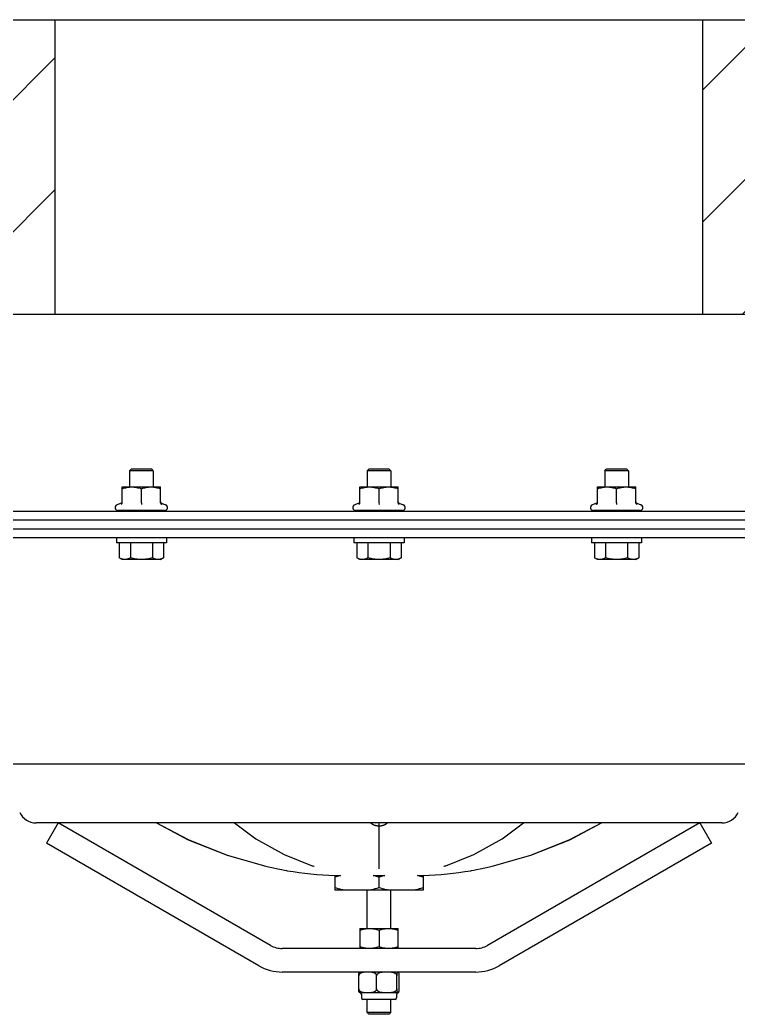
# Model space of a CAD drawing. Header units: millimetres. Extents: x 1186 to 6713, y 237 to 5598.
# Drawn here: x 4548.2 to 4792.3, y 1220 to 1558 of the extents above; entities that cross this region are included whole.
import ezdxf

# ---------------------------------------------------------------- set-up
doc = ezdxf.new("R2010")
doc.units = ezdxf.units.MM
doc.header["$LTSCALE"] = 384.175
doc.layers.get('0').update_dxf_attribs({"linetype": 'CONTINUOUS'})
doc.layers.add('02___PRT_ALL_AXES', color=7, linetype='CONTINUOUS')
doc.layers.add('03___PRT_ALL_CURVES', color=7, linetype='CONTINUOUS')

msp = doc.modelspace()

# ---------------------------------------------------------------- hatches: boundary and pattern name
h = msp.add_hatch()
h.set_pattern_fill('ANSI31', color=256, scale=10)
h.set_pattern_definition([(45, (44.53, 217.525), (-22.45064, 22.45064), [])])
h.paths.add_polyline_path([(4015.6483, 1557.991), (4100.20204, 1557.991), (4100.20204, 1457.991), (4560.23262, 1457.991), (4560.23262, 1557.991)])
h = msp.add_hatch()
h.set_pattern_fill('ANSI31', color=256, scale=10)
h.set_pattern_definition([(45, (724.56, 217.525), (-22.45064, 22.45064), [])])
h.paths.add_polyline_path([(4695.67887, 1557.991), (4780.23262, 1557.991), (4780.23262, 1457.991), (5102.52473, 1457.991), (5102.52473, 1557.991)])

# ---------------------------------------------------------------- linework, layer by layer
for p, q in [((3880.20204, 1557.991), (5102.55559, 1557.991)), ((4560.23262, 1457.991), (4560.23262, 1557.991)), ((4560.23262, 1557.991), (4780.23262, 1557.991)), ((4780.23262, 1557.991), (5102.52473, 1557.991)), ((4780.23262, 1457.991), (4780.23262, 1557.991)), ((3880.20204, 1457.991), (4560.23262, 1457.991)), ((4780.23262, 1457.991), (5102.52473, 1457.991)), ((4450.23266, 1387.991), (4670.23266, 1387.991)), ((4450.23266, 1387.991), (4670.23266, 1387.991))]:
    msp.add_line(p, q)
at = {"linetype": 'Continuous'}
for p, q in [((4654.28266, 1458.09819), (4654.31149, 1457.991)), ((4585.48645, 1404.691), (4585.98645, 1405.191)), ((4593.48645, 1404.691), (4585.48645, 1404.691)), ((4585.48645, 1404.691), (4585.48645, 1399.191)), ((4592.98645, 1405.191), (4585.98645, 1405.191)), ((4593.48645, 1404.691), (4592.98645, 1405.191)), ((4593.48645, 1404.691), (4593.48645, 1399.191)), ((4666.23266, 1404.691), (4666.73266, 1405.191)), ((4674.23266, 1404.691), (4666.23266, 1404.691)), ((4666.23266, 1404.691), (4666.23266, 1399.191)), ((4673.73266, 1405.191), (4666.73266, 1405.191)), ((4674.23266, 1404.691), (4673.73266, 1405.191)), ((4674.23266, 1404.691), (4674.23266, 1399.191)), ((4746.97886, 1404.691), (4747.47886, 1405.191)), ((4746.97886, 1404.691), (4746.97886, 1399.191)), ((4754.97886, 1404.691), (4746.97886, 1404.691)), ((4754.47886, 1405.191), (4747.47886, 1405.191)), ((4754.97886, 1404.691), (4754.47886, 1405.191)), ((4754.97886, 1404.691), (4754.97886, 1399.191)), ((4582.98645, 1399.191), (4595.98645, 1399.191)), ((4582.98659, 1393.79806), (4582.98645, 1399.191)), ((4589.48672, 1393.79806), (4589.48672, 1398.61045)), ((4595.98659, 1393.79806), (4595.98645, 1399.191)), ((4663.73266, 1399.191), (4676.73266, 1399.191)), ((4663.73279, 1393.79806), (4663.73266, 1399.191)), ((4670.23292, 1393.79806), (4670.23292, 1398.61045)), ((4676.73279, 1393.79806), (4676.73266, 1399.191)), ((4744.479, 1393.79806), (4744.47886, 1399.191)), ((4744.47886, 1399.191), (4757.47886, 1399.191)), ((4750.97913, 1393.79806), (4750.97913, 1398.61045)), ((4757.479, 1393.79806), (4757.47886, 1399.191)), ((4582.65731, 1393.6712), (4581.24008, 1393.15537)), ((4596.3156, 1393.6712), (4597.73283, 1393.15537)), ((4663.40352, 1393.6712), (4661.98629, 1393.15537)), ((4677.0618, 1393.6712), (4678.47903, 1393.15537)), ((4744.14972, 1393.6712), (4742.73249, 1393.15537)), ((4757.808, 1393.6712), (4759.22524, 1393.15537)), ((4597.38645, 1391.191), (4581.58645, 1391.191)), ((4581.58645, 1391.01937), (4581.58645, 1391.191)), ((4581.60313, 1391.191), (4581.60285, 1391.18874)), ((4581.73419, 1391.191), (4581.73419, 1390.991)), ((4582.58353, 1391.191), (4582.58353, 1390.991)), ((4584.10857, 1391.191), (4584.10857, 1390.991)), ((4586.16004, 1391.191), (4586.16004, 1390.991)), ((4588.53712, 1391.191), (4588.53712, 1390.991)), ((4591.00712, 1391.191), (4591.00712, 1390.991)), ((4593.32828, 1391.191), (4593.32828, 1390.991)), ((4595.27337, 1391.191), (4595.27337, 1390.991)), ((4596.65199, 1391.191), (4596.65199, 1390.991)), ((4597.32921, 1391.191), (4597.32921, 1390.991)), ((4597.38645, 1391.01937), (4597.38645, 1391.191)), ((4678.13266, 1391.191), (4662.33266, 1391.191)), ((4662.33266, 1391.01937), (4662.33266, 1391.191)), ((4662.34933, 1391.191), (4662.34906, 1391.18874)), ((4662.4804, 1391.191), (4662.4804, 1390.991)), ((4663.32973, 1391.191), (4663.32973, 1390.991)), ((4664.85477, 1391.191), (4664.85477, 1390.991)), ((4666.90624, 1391.191), (4666.90624, 1390.991)), ((4669.28332, 1391.191), (4669.28332, 1390.991)), ((4671.75333, 1391.191), (4671.75333, 1390.991)), ((4674.07448, 1391.191), (4674.07448, 1390.991)), ((4676.01957, 1391.191), (4676.01957, 1390.991)), ((4677.3982, 1391.191), (4677.3982, 1390.991)), ((4678.07541, 1391.191), (4678.07541, 1390.991)), ((4678.13266, 1391.01937), (4678.13266, 1391.191)), ((4743.07886, 1391.01937), (4743.07886, 1391.191)), ((4758.87886, 1391.191), (4743.07886, 1391.191)), ((4743.09553, 1391.191), (4743.09526, 1391.18874)), ((4743.2266, 1391.191), (4743.2266, 1390.991)), ((4744.07594, 1391.191), (4744.07594, 1390.991)), ((4745.60098, 1391.191), (4745.60098, 1390.991)), ((4747.65244, 1391.191), (4747.65244, 1390.991)), ((4750.02952, 1391.191), (4750.02952, 1390.991)), ((4752.49953, 1391.191), (4752.49953, 1390.991)), ((4754.82069, 1391.191), (4754.82069, 1390.991)), ((4756.76578, 1391.191), (4756.76578, 1390.991)), ((4758.1444, 1391.191), (4758.1444, 1390.991)), ((4758.82161, 1391.191), (4758.82161, 1390.991)), ((4758.87886, 1391.01937), (4758.87886, 1391.191)), ((4581.9809, 1380.191), (4581.9809, 1375.09156)), ((4585.73359, 1380.191), (4585.73359, 1375.09156)), ((4593.23915, 1380.191), (4593.23915, 1375.09156)), ((4596.99201, 1380.191), (4596.99201, 1375.09156)), ((4662.72711, 1380.191), (4662.72711, 1375.09156)), ((4666.4798, 1380.191), (4666.4798, 1375.09156)), ((4673.98535, 1380.191), (4673.98535, 1375.09156)), ((4677.73821, 1380.191), (4677.73821, 1375.09156)), ((4743.47331, 1380.191), (4743.47331, 1375.09156)), ((4747.226, 1380.191), (4747.226, 1375.09156)), ((4754.73156, 1380.191), (4754.73156, 1375.09156)), ((4758.48442, 1380.191), (4758.48442, 1375.09156)), ((4582.98645, 1374.511), (4581.98096, 1375.09153)), ((4595.98645, 1374.511), (4582.98645, 1374.511)), ((4595.98645, 1374.511), (4596.99195, 1375.09153)), ((4663.73266, 1374.511), (4662.72716, 1375.09153)), ((4676.73266, 1374.511), (4663.73266, 1374.511)), ((4676.73266, 1374.511), (4677.73816, 1375.09153)), ((4744.47886, 1374.511), (4743.47337, 1375.09153)), ((4757.47886, 1374.511), (4744.47886, 1374.511)), ((4757.47886, 1374.511), (4758.48436, 1375.09153)), ((4561.23266, 1284.991), (4557.23266, 1278.0628)), ((4633.37625, 1243.33888), (4561.23266, 1284.991)), ((4594.60027, 1284.991), (4605.40373, 1279.26802)), ((4779.23266, 1284.991), (4707.08907, 1243.33888)), ((4779.23266, 1284.991), (4783.23266, 1278.0628)), ((4629.37625, 1236.41068), (4557.23266, 1278.0628)), ((4783.23266, 1278.0628), (4711.08907, 1236.41068)), ((4708.63863, 1270.2833), (4721.88418, 1273.99927)), ((4631.82664, 1270.28321), (4632.7295, 1270.08109)), ((4635.79884, 1269.40604), (4637.16082, 1269.11361)), ((4637.05817, 1269.13547), (4638.0983, 1268.91517)), ((4638.0983, 1268.91517), (4638.82944, 1268.76203)), ((4639.02616, 1268.72558), (4638.82944, 1268.76203)), ((4647.55205, 1270.396), (4647.55164, 1270.39613)), ((4701.43916, 1268.72558), (4701.63587, 1268.76203)), ((4701.63587, 1268.76203), (4702.4481, 1268.93224)), ((4702.4481, 1268.93224), (4703.40715, 1269.13547)), ((4703.3449, 1269.12228), (4704.66648, 1269.40604)), ((4655.23266, 1267.091), (4655.23266, 1262.091)), ((4655.23266, 1267.091), (4657.16317, 1267.091)), ((4668.30215, 1267.091), (4672.16317, 1267.091)), ((4670.23266, 1262.95703), (4670.23266, 1266.51365)), ((4683.30215, 1267.091), (4685.23266, 1267.091)), ((4685.23266, 1267.091), (4685.23266, 1262.091)), ((4685.23266, 1262.091), (4655.23266, 1262.091)), ((4663.73591, 1249.06708), (4663.73266, 1249.06521)), ((4663.73266, 1249.0652), (4663.73266, 1242.26896)), ((4663.73591, 1249.06708), (4676.72941, 1249.06708)), ((4670.23266, 1248.48465), (4670.23266, 1242.84951)), ((4676.72941, 1249.06708), (4676.73266, 1249.06521)), ((4676.73266, 1242.26896), (4676.73266, 1249.0652)), ((4703.08907, 1242.26708), (4637.37625, 1242.26708)), ((4703.08907, 1234.26708), (4637.37625, 1234.26708)), ((4675.73266, 1224.96708), (4664.73266, 1224.96708)), ((4666.73266, 1219.96708), (4666.23266, 1220.46708)), ((4674.23266, 1220.46708), (4666.23266, 1220.46708)), ((4673.73266, 1219.96708), (4674.23266, 1220.46708)), ((4673.73248, 1219.96708), (4666.73289, 1219.96708))]:
    msp.add_line(p, q, dxfattribs=at)
for points in [[(4582.65748, 1393.67126), (4582.74242, 1393.71158), (4582.84369, 1393.79126), (4582.9212, 1393.89412), (4582.96985, 1394.01333), (4582.98645, 1394.1411)], [(4595.98645, 1394.1411), (4596.00306, 1394.01333), (4596.05171, 1393.89412), (4596.12922, 1393.79126), (4596.23049, 1393.71158), (4596.31542, 1393.67126)], [(4663.40369, 1393.67126), (4663.48863, 1393.71158), (4663.58989, 1393.79126), (4663.6674, 1393.89412), (4663.71606, 1394.01333), (4663.73266, 1394.1411)], [(4676.73266, 1394.1411), (4676.74926, 1394.01333), (4676.79792, 1393.89412), (4676.87543, 1393.79126), (4676.97669, 1393.71158), (4677.06163, 1393.67126)], [(4744.14989, 1393.67126), (4744.23483, 1393.71158), (4744.3361, 1393.79126), (4744.41361, 1393.89412), (4744.46226, 1394.01333), (4744.47886, 1394.1411)], [(4757.47886, 1394.1411), (4757.49546, 1394.01333), (4757.54412, 1393.89412), (4757.62163, 1393.79126), (4757.7229, 1393.71158), (4757.80783, 1393.67126)], [(4594.59973, 1284.991), (4605.36629, 1279.28541), (4618.58113, 1273.99927), (4631.82669, 1270.2833)], [(4621.17277, 1284.991), (4628.38331, 1279.59485), (4637.96393, 1274.19096), (4647.55207, 1270.39608)], [(4692.91329, 1270.3961), (4702.47891, 1274.18024), (4712.05643, 1279.57809), (4719.29197, 1284.991)], [(4708.63866, 1270.28331), (4721.84505, 1273.98604), (4735.06159, 1279.26802), (4745.86505, 1284.991)], [(4721.88418, 1273.99927), (4735.09902, 1279.28541), (4745.86559, 1284.991)], [(4605.40373, 1279.26802), (4618.62027, 1273.98604), (4631.82666, 1270.28331)], [(4631.82667, 1270.28321), (4632.68925, 1270.09018), (4634.34432, 1269.72338), (4635.87737, 1269.38904)], [(4647.55164, 1270.39613), (4647.72268, 1270.34046), (4648.06028, 1270.21923), (4648.16908, 1270.1744)], [(4692.32144, 1270.1888), (4692.27782, 1270.16604), (4692.39565, 1270.21552), (4692.73904, 1270.33923), (4692.91327, 1270.396)], [(4704.66648, 1269.40604), (4706.14119, 1269.72782), (4707.73581, 1270.08109), (4708.63868, 1270.28321)]]:
    msp.add_lwpolyline(points, dxfattribs=at)
for centre, radius, start, end in [((4581.58645, 1392.20373), 1.01272, 110, 270), ((4597.38645, 1392.20373), 1.01272, 270, 70), ((4662.33266, 1392.20373), 1.01272, 110, 270), ((4678.13266, 1392.20373), 1.01272, 270, 70), ((4743.07886, 1392.20373), 1.01272, 110, 270), ((4758.87886, 1392.20373), 1.01272, 270, 70), ((4590.3791, 1391.991), 1, 270, 306.8698976), ((4591.66101, 1392.56175), 1.56505, 285.1285844, 286.427399), ((4592.12103, 1391.991), 1, 270, 306.8698976), ((4593.84803, 1392.47901), 1.488, 269.9962147, 271.670534), ((4593.84946, 1392.43245), 1.44142, 271.6677458, 273.9115257), ((4593.94752, 1391.991), 1, 270, 306.8698976), ((4671.1253, 1391.991), 1, 270, 306.8698976), ((4672.40721, 1392.56175), 1.56505, 285.1285844, 286.427399), ((4672.86723, 1391.991), 1, 270, 306.8698976), ((4674.59423, 1392.47901), 1.488, 269.9962147, 271.670534), ((4674.59566, 1392.43245), 1.44142, 271.6677458, 273.9115257), ((4674.69372, 1391.991), 1, 270, 306.8698976), ((4751.87151, 1391.991), 1, 270, 306.8698976), ((4753.15341, 1392.56175), 1.56505, 285.1285844, 286.427399), ((4753.61344, 1391.991), 1, 270, 306.8698976), ((4755.34044, 1392.47901), 1.488, 269.9962147, 271.670534), ((4755.34187, 1392.43245), 1.44142, 271.6677458, 273.9115257), ((4755.43992, 1391.991), 1, 270, 306.8698976), ((4660.23266, 1397.491), 130.5, 260.6478545, 267.8041116), ((4680.23266, 1397.491), 130.5, 272.1958884, 279.3521455), ((4637.37625, 1250.26708), 8, 240, 270), ((4703.08907, 1250.26708), 8, 270, 300), ((4637.37625, 1250.26708), 16, 240, 270), ((4703.08907, 1250.26708), 16, 270, 300), ((4663.73266, 1226.76708), 0.5, 0, 90), ((4676.73266, 1226.76708), 0.5, 90, 180), ((4664.73266, 1225.46708), 0.5, 180, 270), ((4675.73266, 1225.46708), 0.5, 270, 0)]:
    msp.add_arc(centre, radius, start, end, dxfattribs=at)
for points, knots in [([(4582.98659, 1398.61045), (4583.51229, 1398.78567), (4584.3161, 1399.00546), (4585.41067, 1399.16352), (4585.96165, 1399.191), (4586.23665, 1399.191)], [0, 0, 0, 0, 0.501596867, 0.751073435, 1, 1, 1, 1]), ([(4586.23665, 1399.191), (4586.51165, 1399.191), (4587.06264, 1399.1636), (4588.15723, 1399.00559), (4588.96102, 1398.78568), (4589.48672, 1398.61045)], [0, 0, 0, 0, 0.248926179, 0.49840194, 1, 1, 1, 1]), ([(4589.48672, 1398.61045), (4590.0124, 1398.78567), (4590.81618, 1399.00546), (4591.91071, 1399.16352), (4592.46167, 1399.191), (4592.73665, 1399.191)], [0, 0, 0, 0, 0.501597416, 0.751073799, 1, 1, 1, 1]), ([(4592.73665, 1399.191), (4593.01164, 1399.191), (4593.5626, 1399.1636), (4594.65715, 1399.00559), (4595.46091, 1398.78568), (4595.98659, 1398.61045)], [0, 0, 0, 0, 0.248925815, 0.49840139, 1, 1, 1, 1]), ([(4663.73279, 1398.61045), (4664.25849, 1398.78567), (4665.0623, 1399.00546), (4666.15688, 1399.16352), (4666.70786, 1399.191), (4666.98286, 1399.191)], [0, 0, 0, 0, 0.501596867, 0.751073435, 1, 1, 1, 1]), ([(4666.98286, 1399.191), (4667.25786, 1399.191), (4667.80884, 1399.1636), (4668.90344, 1399.00559), (4669.70722, 1398.78568), (4670.23292, 1398.61045)], [0, 0, 0, 0, 0.248926179, 0.49840194, 1, 1, 1, 1]), ([(4670.23292, 1398.61045), (4670.7586, 1398.78567), (4671.56238, 1399.00546), (4672.65691, 1399.16352), (4673.20787, 1399.191), (4673.48286, 1399.191)], [0, 0, 0, 0, 0.501597416, 0.751073799, 1, 1, 1, 1]), ([(4673.48286, 1399.191), (4673.75785, 1399.191), (4674.30881, 1399.1636), (4675.40336, 1399.00559), (4676.20711, 1398.78568), (4676.73279, 1398.61045)], [0, 0, 0, 0, 0.248925815, 0.49840139, 1, 1, 1, 1]), ([(4744.479, 1398.61045), (4745.00469, 1398.78567), (4745.80851, 1399.00546), (4746.90308, 1399.16352), (4747.45406, 1399.191), (4747.72906, 1399.191)], [0, 0, 0, 0, 0.501596867, 0.751073435, 1, 1, 1, 1]), ([(4747.72906, 1399.191), (4748.00406, 1399.191), (4748.55505, 1399.1636), (4749.64964, 1399.00559), (4750.45343, 1398.78568), (4750.97913, 1398.61045)], [0, 0, 0, 0, 0.248926179, 0.49840194, 1, 1, 1, 1]), ([(4750.97913, 1398.61045), (4751.5048, 1398.78567), (4752.30859, 1399.00546), (4753.40312, 1399.16352), (4753.95407, 1399.191), (4754.22906, 1399.191)], [0, 0, 0, 0, 0.501597416, 0.751073799, 1, 1, 1, 1]), ([(4754.22906, 1399.191), (4754.50405, 1399.191), (4755.05501, 1399.1636), (4756.14956, 1399.00559), (4756.95332, 1398.78568), (4757.479, 1398.61045)], [0, 0, 0, 0, 0.248925815, 0.49840139, 1, 1, 1, 1]), ([(4582.63472, 1393.27712), (4582.68295, 1393.29739), (4582.77577, 1393.35298), (4582.88895, 1393.47301), (4582.96705, 1393.62503), (4582.9866, 1393.7401), (4582.98659, 1393.79806)], [0, 0, 0, 0, 0.236814898, 0.482481017, 0.737629114, 1, 1, 1, 1]), ([(4589.48673, 1393.79829), (4589.48673, 1393.69084), (4589.48584, 1393.51712), (4589.48673, 1393.34339), (4589.48673, 1393.27712)], [0, 0, 0, 0, 0.618489697, 1, 1, 1, 1]), ([(4595.98659, 1393.79806), (4595.98658, 1393.7401), (4596.00614, 1393.62503), (4596.08424, 1393.47302), (4596.19742, 1393.35299), (4596.29024, 1393.29739), (4596.33847, 1393.27712)], [0, 0, 0, 0, 0.262370076, 0.517510589, 0.76317528, 1, 1, 1, 1]), ([(4663.38092, 1393.27712), (4663.42915, 1393.29739), (4663.52197, 1393.35298), (4663.63516, 1393.47301), (4663.71325, 1393.62503), (4663.73281, 1393.7401), (4663.73279, 1393.79806)], [0, 0, 0, 0, 0.236814898, 0.482481017, 0.737629114, 1, 1, 1, 1]), ([(4670.23294, 1393.79829), (4670.23294, 1393.69084), (4670.23204, 1393.51712), (4670.23293, 1393.34339), (4670.23294, 1393.27712)], [0, 0, 0, 0, 0.618489697, 1, 1, 1, 1]), ([(4676.73279, 1393.79806), (4676.73278, 1393.7401), (4676.75235, 1393.62503), (4676.83044, 1393.47302), (4676.94362, 1393.35299), (4677.03644, 1393.29739), (4677.08468, 1393.27712)], [0, 0, 0, 0, 0.262370076, 0.517510589, 0.76317528, 1, 1, 1, 1]), ([(4744.12712, 1393.27712), (4744.17536, 1393.29739), (4744.26818, 1393.35298), (4744.38136, 1393.47301), (4744.45945, 1393.62503), (4744.47901, 1393.7401), (4744.479, 1393.79806)], [0, 0, 0, 0, 0.236814898, 0.482481017, 0.737629114, 1, 1, 1, 1]), ([(4750.97914, 1393.79829), (4750.97914, 1393.69084), (4750.97825, 1393.51712), (4750.97914, 1393.34339), (4750.97914, 1393.27712)], [0, 0, 0, 0, 0.618489697, 1, 1, 1, 1]), ([(4757.479, 1393.79806), (4757.47899, 1393.7401), (4757.49855, 1393.62503), (4757.57665, 1393.47302), (4757.68983, 1393.35299), (4757.78265, 1393.29739), (4757.83088, 1393.27712)], [0, 0, 0, 0, 0.262370076, 0.517510589, 0.76317528, 1, 1, 1, 1]), ([(4581.60285, 1391.18874), (4581.59862, 1391.1537), (4581.59195, 1391.09739), (4581.58646, 1391.04077), (4581.58645, 1391.01932)], [0, 0, 0, 0, 0.621958647, 1, 1, 1, 1]), ([(4582.14748, 1391.191), (4582.12557, 1391.15916), (4582.08176, 1391.10367), (4581.99621, 1391.02593), (4581.92018, 1390.991), (4581.87415, 1390.991)], [0, 0, 0, 0, 0.33281063, 0.603700742, 1, 1, 1, 1]), ([(4583.41022, 1391.191), (4583.33396, 1391.12682), (4583.17212, 1391.0279), (4582.9855, 1390.991), (4582.89953, 1390.991)], [0, 0, 0, 0, 0.536927915, 1, 1, 1, 1]), ([(4585.26775, 1391.191), (4585.16152, 1391.12342), (4584.93373, 1391.02368), (4584.68825, 1390.991), (4584.56969, 1390.991)], [0, 0, 0, 0, 0.515026758, 1, 1, 1, 1]), ([(4587.53823, 1391.191), (4587.41344, 1391.12174), (4587.14457, 1391.02188), (4586.86104, 1390.991), (4586.72114, 1390.991)], [0, 0, 0, 0, 0.50499978, 1, 1, 1, 1]), ([(4589.99942, 1391.191), (4589.93437, 1391.15594), (4589.66403, 1391.03613), (4589.36422, 1390.991), (4589.14327, 1390.991)], [0, 0, 0, 0, 0.250617832, 1, 1, 1, 1]), ([(4592.06946, 1391.05095), (4592.03143, 1391.04066), (4591.87704, 1391.00505), (4591.71796, 1390.991), (4591.599, 1390.991)], [0, 0, 0, 0, 0.248784805, 1, 1, 1, 1]), ([(4594.53515, 1391.191), (4594.44988, 1391.13136), (4594.25923, 1391.03865), (4594.05187, 1391.00151), (4593.94779, 1390.99438)], [0, 0, 0, 0, 0.499372913, 1, 1, 1, 1]), ([(4596.16571, 1391.191), (4596.10067, 1391.12548), (4595.94404, 1391.02071), (4595.75954, 1390.991), (4595.66994, 1390.991)], [0, 0, 0, 0, 0.507493356, 1, 1, 1, 1]), ([(4597.14246, 1391.191), (4597.12793, 1391.15932), (4597.09675, 1391.10311), (4597.03478, 1391.03696), (4596.96318, 1390.99849), (4596.91185, 1390.991), (4596.88666, 1390.991)], [0, 0, 0, 0, 0.304126906, 0.556517708, 0.780208765, 1, 1, 1, 1]), ([(4662.34906, 1391.18874), (4662.34483, 1391.1537), (4662.33815, 1391.09739), (4662.33266, 1391.04077), (4662.33266, 1391.01932)], [0, 0, 0, 0, 0.621958647, 1, 1, 1, 1]), ([(4662.89368, 1391.191), (4662.87177, 1391.15916), (4662.82797, 1391.10367), (4662.74241, 1391.02593), (4662.66638, 1390.991), (4662.62035, 1390.991)], [0, 0, 0, 0, 0.33281063, 0.603700742, 1, 1, 1, 1]), ([(4664.15642, 1391.191), (4664.08017, 1391.12682), (4663.91832, 1391.0279), (4663.7317, 1390.991), (4663.64574, 1390.991)], [0, 0, 0, 0, 0.536927915, 1, 1, 1, 1]), ([(4666.01395, 1391.191), (4665.90772, 1391.12342), (4665.67993, 1391.02368), (4665.43446, 1390.991), (4665.3159, 1390.991)], [0, 0, 0, 0, 0.515026758, 1, 1, 1, 1]), ([(4668.28443, 1391.191), (4668.15964, 1391.12174), (4667.89077, 1391.02188), (4667.60724, 1390.991), (4667.46734, 1390.991)], [0, 0, 0, 0, 0.50499978, 1, 1, 1, 1]), ([(4670.74562, 1391.191), (4670.68058, 1391.15594), (4670.41023, 1391.03613), (4670.11043, 1390.991), (4669.88947, 1390.991)], [0, 0, 0, 0, 0.250617832, 1, 1, 1, 1]), ([(4672.81567, 1391.05095), (4672.77764, 1391.04066), (4672.62324, 1391.00505), (4672.46416, 1390.991), (4672.3452, 1390.991)], [0, 0, 0, 0, 0.248784805, 1, 1, 1, 1]), ([(4675.28136, 1391.191), (4675.19608, 1391.13136), (4675.00543, 1391.03865), (4674.79807, 1391.00151), (4674.69399, 1390.99438)], [0, 0, 0, 0, 0.499372913, 1, 1, 1, 1]), ([(4676.91192, 1391.191), (4676.84687, 1391.12548), (4676.69025, 1391.02071), (4676.50574, 1390.991), (4676.41614, 1390.991)], [0, 0, 0, 0, 0.507493356, 1, 1, 1, 1]), ([(4677.88866, 1391.191), (4677.87414, 1391.15932), (4677.84295, 1391.10311), (4677.78098, 1391.03696), (4677.70938, 1390.99849), (4677.65805, 1390.991), (4677.63286, 1390.991)], [0, 0, 0, 0, 0.304126906, 0.556517708, 0.780208765, 1, 1, 1, 1]), ([(4743.09526, 1391.18874), (4743.09103, 1391.1537), (4743.08436, 1391.09739), (4743.07886, 1391.04077), (4743.07886, 1391.01932)], [0, 0, 0, 0, 0.621958647, 1, 1, 1, 1]), ([(4743.63989, 1391.191), (4743.61798, 1391.15916), (4743.57417, 1391.10367), (4743.48862, 1391.02593), (4743.41259, 1390.991), (4743.36656, 1390.991)], [0, 0, 0, 0, 0.33281063, 0.603700742, 1, 1, 1, 1]), ([(4744.90263, 1391.191), (4744.82637, 1391.12682), (4744.66452, 1391.0279), (4744.47791, 1390.991), (4744.39194, 1390.991)], [0, 0, 0, 0, 0.536927915, 1, 1, 1, 1]), ([(4746.76015, 1391.191), (4746.65392, 1391.12342), (4746.42614, 1391.02368), (4746.18066, 1390.991), (4746.0621, 1390.991)], [0, 0, 0, 0, 0.515026758, 1, 1, 1, 1]), ([(4749.03064, 1391.191), (4748.90585, 1391.12174), (4748.63698, 1391.02188), (4748.35344, 1390.991), (4748.21354, 1390.991)], [0, 0, 0, 0, 0.50499978, 1, 1, 1, 1]), ([(4751.49183, 1391.191), (4751.42678, 1391.15594), (4751.15643, 1391.03613), (4750.85663, 1390.991), (4750.63568, 1390.991)], [0, 0, 0, 0, 0.250617832, 1, 1, 1, 1]), ([(4753.56187, 1391.05095), (4753.52384, 1391.04066), (4753.36945, 1391.00505), (4753.21036, 1390.991), (4753.0914, 1390.991)], [0, 0, 0, 0, 0.248784805, 1, 1, 1, 1]), ([(4756.02756, 1391.191), (4755.94228, 1391.13136), (4755.75164, 1391.03865), (4755.54428, 1391.00151), (4755.44019, 1390.99438)], [0, 0, 0, 0, 0.499372913, 1, 1, 1, 1]), ([(4757.65812, 1391.191), (4757.59307, 1391.12548), (4757.43645, 1391.02071), (4757.25195, 1390.991), (4757.16234, 1390.991)], [0, 0, 0, 0, 0.507493356, 1, 1, 1, 1]), ([(4758.63487, 1391.191), (4758.62034, 1391.15932), (4758.58915, 1391.10311), (4758.52719, 1391.03696), (4758.45559, 1390.99849), (4758.40426, 1390.991), (4758.37907, 1390.991)], [0, 0, 0, 0, 0.304126906, 0.556517708, 0.780208765, 1, 1, 1, 1]), ([(4583.85725, 1374.511), (4583.69811, 1374.511), (4583.37611, 1374.539), (4582.73272, 1374.70122), (4582.27546, 1374.9215), (4581.98096, 1375.09153)], [0, 0, 0, 0, 0.240594631, 0.485881976, 1, 1, 1, 1]), ([(4585.73359, 1375.09156), (4585.43909, 1374.92153), (4584.98178, 1374.70136), (4584.3384, 1374.53908), (4584.01639, 1374.511), (4583.85725, 1374.511)], [0, 0, 0, 0, 0.514108398, 0.759401562, 1, 1, 1, 1]), ([(4589.48637, 1374.511), (4588.85199, 1374.511), (4587.58134, 1374.62288), (4586.34331, 1374.91555), (4585.73359, 1375.09156)], [0, 0, 0, 0, 0.499908745, 1, 1, 1, 1]), ([(4593.23915, 1375.09156), (4592.62943, 1374.91555), (4591.39142, 1374.62274), (4590.12075, 1374.511), (4589.48637, 1374.511)], [0, 0, 0, 0, 0.500091423, 1, 1, 1, 1]), ([(4595.11558, 1374.511), (4594.95643, 1374.511), (4594.63441, 1374.539), (4593.99096, 1374.70124), (4593.53367, 1374.92152), (4593.23915, 1375.09156)], [0, 0, 0, 0, 0.240595263, 0.485882957, 1, 1, 1, 1]), ([(4596.99201, 1375.09156), (4596.6975, 1374.92153), (4596.24016, 1374.70136), (4595.59675, 1374.53908), (4595.27473, 1374.511), (4595.11558, 1374.511)], [0, 0, 0, 0, 0.51410682, 0.759400505, 1, 1, 1, 1]), ([(4664.60345, 1374.511), (4664.44431, 1374.511), (4664.12232, 1374.539), (4663.47892, 1374.70122), (4663.02166, 1374.9215), (4662.72716, 1375.09153)], [0, 0, 0, 0, 0.240594631, 0.485881976, 1, 1, 1, 1]), ([(4666.4798, 1375.09156), (4666.1853, 1374.92153), (4665.72798, 1374.70136), (4665.0846, 1374.53908), (4664.7626, 1374.511), (4664.60345, 1374.511)], [0, 0, 0, 0, 0.514108398, 0.759401562, 1, 1, 1, 1]), ([(4670.23257, 1374.511), (4669.59819, 1374.511), (4668.32754, 1374.62288), (4667.08951, 1374.91555), (4666.4798, 1375.09156)], [0, 0, 0, 0, 0.499908745, 1, 1, 1, 1]), ([(4673.98535, 1375.09156), (4673.37563, 1374.91555), (4672.13763, 1374.62274), (4670.86696, 1374.511), (4670.23257, 1374.511)], [0, 0, 0, 0, 0.500091423, 1, 1, 1, 1]), ([(4675.86178, 1374.511), (4675.70263, 1374.511), (4675.38061, 1374.539), (4674.73717, 1374.70124), (4674.27987, 1374.92152), (4673.98535, 1375.09156)], [0, 0, 0, 0, 0.240595263, 0.485882957, 1, 1, 1, 1]), ([(4677.73821, 1375.09156), (4677.4437, 1374.92153), (4676.98636, 1374.70136), (4676.34295, 1374.53908), (4676.02093, 1374.511), (4675.86178, 1374.511)], [0, 0, 0, 0, 0.51410682, 0.759400505, 1, 1, 1, 1]), ([(4745.34966, 1374.511), (4745.19052, 1374.511), (4744.86852, 1374.539), (4744.22513, 1374.70122), (4743.76787, 1374.9215), (4743.47337, 1375.09153)], [0, 0, 0, 0, 0.240594631, 0.485881976, 1, 1, 1, 1]), ([(4747.226, 1375.09156), (4746.9315, 1374.92153), (4746.47418, 1374.70136), (4745.8308, 1374.53908), (4745.5088, 1374.511), (4745.34966, 1374.511)], [0, 0, 0, 0, 0.514108398, 0.759401562, 1, 1, 1, 1]), ([(4750.97878, 1374.511), (4750.3444, 1374.511), (4749.07374, 1374.62288), (4747.83572, 1374.91555), (4747.226, 1375.09156)], [0, 0, 0, 0, 0.499908745, 1, 1, 1, 1]), ([(4754.73156, 1375.09156), (4754.12184, 1374.91555), (4752.88383, 1374.62274), (4751.61316, 1374.511), (4750.97878, 1374.511)], [0, 0, 0, 0, 0.500091423, 1, 1, 1, 1]), ([(4756.60799, 1374.511), (4756.44883, 1374.511), (4756.12682, 1374.539), (4755.48337, 1374.70124), (4755.02608, 1374.92152), (4754.73156, 1375.09156)], [0, 0, 0, 0, 0.240595263, 0.485882957, 1, 1, 1, 1]), ([(4758.48442, 1375.09156), (4758.1899, 1374.92153), (4757.73256, 1374.70136), (4757.08916, 1374.53908), (4756.76714, 1374.511), (4756.60799, 1374.511)], [0, 0, 0, 0, 0.51410682, 0.759400505, 1, 1, 1, 1]), ([(4657.16317, 1267.091), (4656.67619, 1266.96307), (4656.03088, 1266.77513), (4655.39226, 1266.56685), (4655.23266, 1266.51365)], [0, 0, 0, 0, 0.74955242, 1, 1, 1, 1]), ([(4670.23266, 1266.51365), (4670.07306, 1266.56685), (4669.43443, 1266.77513), (4668.78912, 1266.96307), (4668.30215, 1267.091)], [0, 0, 0, 0, 0.250447569, 1, 1, 1, 1]), ([(4672.16317, 1267.091), (4671.67619, 1266.96307), (4671.0309, 1266.77509), (4670.39226, 1266.56685), (4670.23266, 1266.51365)], [0, 0, 0, 0, 0.749553147, 1, 1, 1, 1]), ([(4685.23266, 1266.51365), (4685.07306, 1266.56685), (4684.43443, 1266.77513), (4683.78912, 1266.96307), (4683.30215, 1267.091)], [0, 0, 0, 0, 0.250447534, 1, 1, 1, 1]), ([(4658.37762, 1262.091), (4658.11229, 1262.14723), (4657.052, 1262.39046), (4656.00722, 1262.69884), (4655.23266, 1262.95703)], [0, 0, 0, 0, 0.249361521, 1, 1, 1, 1]), ([(4670.23266, 1262.95703), (4669.97394, 1262.87079), (4668.93821, 1262.53886), (4667.88492, 1262.25994), (4667.0877, 1262.091)], [0, 0, 0, 0, 0.250741125, 1, 1, 1, 1]), ([(4673.37762, 1262.091), (4673.11229, 1262.14723), (4672.05201, 1262.39049), (4671.00722, 1262.69884), (4670.23266, 1262.95703)], [0, 0, 0, 0, 0.249361663, 1, 1, 1, 1]), ([(4685.23266, 1262.95703), (4684.97394, 1262.87079), (4683.93821, 1262.53886), (4682.88492, 1262.25994), (4682.0877, 1262.091)], [0, 0, 0, 0, 0.250741097, 1, 1, 1, 1]), ([(4663.73266, 1248.48465), (4664.25834, 1248.65988), (4665.06211, 1248.87962), (4666.15672, 1249.03776), (4666.98265, 1249.07892), (4667.80855, 1249.0375), (4668.90315, 1248.87938), (4669.70698, 1248.65987), (4670.23266, 1248.48465)], [0, 0, 0, 0, 0.250796772, 0.375537258, 0.500001012, 0.624465396, 0.749205867, 1, 1, 1, 1]), ([(4670.23266, 1248.48465), (4670.75833, 1248.65988), (4671.56216, 1248.87943), (4672.65676, 1249.03755), (4673.48267, 1249.07892), (4674.30859, 1249.03771), (4675.4032, 1248.87957), (4676.20698, 1248.65988), (4676.73266, 1248.48465)], [0, 0, 0, 0, 0.250794808, 0.375535378, 0.499999673, 0.624463562, 0.749203982, 1, 1, 1, 1]), ([(4670.23266, 1242.84951), (4669.70696, 1242.67428), (4668.90329, 1242.45409), (4667.8086, 1242.29613), (4666.98266, 1242.25541), (4666.15672, 1242.29613), (4665.06203, 1242.45409), (4664.25836, 1242.67428), (4663.73266, 1242.84951)], [0, 0, 0, 0, 0.250798431, 0.375536975, 0.500000198, 0.62446327, 0.749201676, 1, 1, 1, 1]), ([(4676.73266, 1242.84951), (4676.20696, 1242.67428), (4675.40329, 1242.45409), (4674.30859, 1242.29613), (4673.48266, 1242.25541), (4672.65672, 1242.29613), (4671.56202, 1242.45409), (4670.75836, 1242.67428), (4670.23266, 1242.84951)], [0, 0, 0, 0, 0.250798567, 0.375537072, 0.500000182, 0.624463315, 0.749201744, 1, 1, 1, 1])]:
    msp.add_open_spline(points, degree=3, knots=knots, dxfattribs=at)
for points in [[(4592.41039, 1391.191), (4592.31423, 1391.13532), (4592.21018, 1391.09202), (4592.1036, 1391.06059)], [(4673.1566, 1391.191), (4673.06044, 1391.13532), (4672.95639, 1391.09202), (4672.84981, 1391.06059)], [(4753.9028, 1391.191), (4753.80664, 1391.13532), (4753.70259, 1391.09202), (4753.59601, 1391.06059)]]:
    msp.add_open_spline(points, degree=3, dxfattribs=at)
at = {"layer": '02___PRT_ALL_AXES', "linetype": 'Continuous'}
for p, q in [((4512.75051, 1457.991), (4827.71472, 1457.991)), ((4450.23266, 1390.991), (4890.23266, 1390.991)), ((4450.23266, 1387.991), (4890.23266, 1387.991)), ((4450.22806, 1384.991), (4890.23726, 1384.991)), ((4450.22806, 1381.991), (4890.23726, 1381.991)), ((4580.98645, 1381.991), (4580.98645, 1380.191)), ((4597.98645, 1380.191), (4580.98645, 1380.191)), ((4597.98645, 1381.991), (4597.98645, 1380.191)), ((4661.73266, 1381.991), (4661.73266, 1380.191)), ((4678.73266, 1380.191), (4661.73266, 1380.191)), ((4678.73266, 1381.991), (4678.73266, 1380.191)), ((4742.47886, 1381.991), (4742.47886, 1380.191)), ((4759.47886, 1380.191), (4742.47886, 1380.191)), ((4759.47886, 1381.991), (4759.47886, 1380.191)), ((4817.92654, 1304.991), (4522.53877, 1304.991)), ((4786.7896, 1284.991), (4553.67572, 1284.991)), ((4666.23266, 1249.06708), (4666.23266, 1262.091)), ((4674.23266, 1249.06708), (4674.23266, 1262.091)), ((4663.36622, 1228.51708), (4663.36622, 1233.01708)), ((4669.42414, 1228.51708), (4669.42414, 1233.01708)), ((4676.29058, 1228.51708), (4676.29058, 1233.01708)), ((4677.0991, 1228.51708), (4677.0991, 1233.01708)), ((4663.73266, 1227.26708), (4676.73266, 1227.26708)), ((4664.23266, 1226.76708), (4664.23266, 1225.46708)), ((4666.23266, 1220.46708), (4666.23266, 1224.96708)), ((4674.23266, 1220.46708), (4674.23266, 1224.96708)), ((4676.23266, 1226.76708), (4676.23266, 1225.46708))]:
    msp.add_line(p, q, dxfattribs=at)
for centre, radius, start, end in [((4553.67572, 1290.991), 6, 204.18, 270), ((4786.7896, 1290.991), 6, 270, 335.82), ((4663.97711, 1233.01708), 1.25, 90, 103.0612958), ((4663.97711, 1228.51708), 1.25, 256.9387042, 270), ((4676.48821, 1228.51708), 1.25, 270, 281.1685796)]:
    msp.add_arc(centre, radius, start, end, dxfattribs=at)
for points, knots in [([(4669.42414, 1233.01708), (4669.42414, 1233.10462), (4669.39411, 1233.27721), (4669.27545, 1233.5018), (4669.11353, 1233.68138), (4668.87003, 1233.86528), (4668.53162, 1234.02123), (4668.10876, 1234.13127), (4667.68139, 1234.19319), (4667.25283, 1234.22546), (4666.82396, 1234.2402), (4666.39505, 1234.24434), (4665.96613, 1234.24019), (4665.53726, 1234.22545), (4665.10871, 1234.19315), (4664.68134, 1234.13123), (4664.25851, 1234.02115), (4663.92013, 1233.86517), (4663.67668, 1233.68124), (4663.51482, 1233.50167), (4663.39623, 1233.27711), (4663.36622, 1233.10459), (4663.36622, 1233.01708)], [0, 0, 0, 0, 0.036710444, 0.071839235, 0.105212739, 0.137312624, 0.19925129, 0.259908867, 0.320088387, 0.380103143, 0.44006728, 0.500018749, 0.559970215, 0.61993433, 0.679948738, 0.740128008, 0.800784342, 0.862719864, 0.894815576, 0.928184537, 0.963303825, 1, 1, 1, 1]), ([(4663.36622, 1233.01708), (4663.36622, 1233.15489), (4663.37437, 1233.39311), (4663.40749, 1233.69682), (4663.45023, 1233.90651), (4663.50307, 1234.06466), (4663.56719, 1234.17093), (4663.6442, 1234.21973), (4663.67825, 1234.23095), (4663.69461, 1234.23474)], [0, 0, 0, 0, 0.312511756, 0.539785284, 0.692576924, 0.79586549, 0.919363518, 0.961908106, 1, 1, 1, 1]), ([(4676.29058, 1233.01708), (4676.29058, 1233.10494), (4676.2554, 1233.28053), (4676.11955, 1233.5048), (4675.93618, 1233.68319), (4675.65893, 1233.86726), (4675.27578, 1234.02203), (4674.79848, 1234.13145), (4674.3149, 1234.19321), (4673.8295, 1234.22546), (4673.34355, 1234.24019), (4672.85749, 1234.24434), (4672.37143, 1234.24019), (4671.88548, 1234.22548), (4671.40008, 1234.19322), (4670.9165, 1234.13151), (4670.43918, 1234.0221), (4670.056, 1233.86736), (4669.77869, 1233.68332), (4669.59527, 1233.50492), (4669.45934, 1233.28061), (4669.42414, 1233.10497), (4669.42414, 1233.01708)], [0, 0, 0, 0, 0.033364563, 0.066116649, 0.098185813, 0.12976152, 0.191996057, 0.253772662, 0.315378798, 0.376927128, 0.438457642, 0.499983722, 0.561509834, 0.62304042, 0.684588538, 0.746195087, 0.807972004, 0.870208346, 0.901787571, 0.933863712, 0.966624754, 1, 1, 1, 1]), ([(4676.7707, 1234.23474), (4676.74888, 1234.2398), (4676.70411, 1234.24475), (4676.63607, 1234.24067), (4676.56508, 1234.22068), (4676.49116, 1234.16654), (4676.42124, 1234.05372), (4676.35683, 1233.84803), (4676.30325, 1233.49335), (4676.29058, 1233.1994), (4676.29058, 1233.01708)], [0, 0, 0, 0, 0.045534419, 0.090840744, 0.138035077, 0.19343471, 0.2726556, 0.403089618, 0.629364128, 1, 1, 1, 1]), ([(4677.0991, 1233.01708), (4677.0991, 1233.15489), (4677.09095, 1233.39311), (4677.05783, 1233.69682), (4677.01508, 1233.90651), (4676.96225, 1234.06466), (4676.89812, 1234.17093), (4676.82111, 1234.21973), (4676.78707, 1234.23095), (4676.7707, 1234.23474)], [0, 0, 0, 0, 0.312511756, 0.539785284, 0.692576924, 0.79586549, 0.919363518, 0.961908106, 1, 1, 1, 1]), ([(4663.69461, 1227.29942), (4663.67825, 1227.30321), (4663.64422, 1227.31443), (4663.56723, 1227.3632), (4663.50311, 1227.46941), (4663.45027, 1227.62751), (4663.40751, 1227.8372), (4663.37437, 1228.14096), (4663.36622, 1228.37925), (4663.36622, 1228.51708)], [0, 0, 0, 0, 0.038083153, 0.08061588, 0.204062104, 0.307302283, 0.46007348, 0.687427215, 1, 1, 1, 1]), ([(4663.36622, 1228.51708), (4663.36622, 1228.42957), (4663.39623, 1228.25703), (4663.51483, 1228.03247), (4663.6767, 1227.85291), (4663.92014, 1227.669), (4664.25849, 1227.51303), (4664.68128, 1227.40295), (4665.10861, 1227.34102), (4665.53713, 1227.30872), (4665.96596, 1227.29398), (4666.39484, 1227.28982), (4666.82371, 1227.29396), (4667.25255, 1227.30868), (4667.68107, 1227.34095), (4668.10842, 1227.40282), (4668.53128, 1227.51281), (4668.86975, 1227.66872), (4669.11336, 1227.85263), (4669.27539, 1228.03225), (4669.3941, 1228.25692), (4669.42414, 1228.42954), (4669.42414, 1228.51708)], [0, 0, 0, 0, 0.036698502, 0.071821048, 0.105188765, 0.137282633, 0.199213005, 0.259864108, 0.320038013, 0.380047363, 0.440006216, 0.499952454, 0.559898732, 0.61985771, 0.679867056, 0.740041637, 0.800696352, 0.862641938, 0.89475339, 0.92814565, 0.96328869, 1, 1, 1, 1]), ([(4669.42414, 1228.51708), (4669.42414, 1228.42921), (4669.45933, 1228.25359), (4669.59522, 1228.0293), (4669.77861, 1227.85091), (4670.05589, 1227.66685), (4670.43906, 1227.5121), (4670.91638, 1227.40268), (4671.39997, 1227.34094), (4671.88537, 1227.30869), (4672.37133, 1227.29397), (4672.8574, 1227.28984), (4673.34346, 1227.29398), (4673.82942, 1227.3087), (4674.31483, 1227.34095), (4674.79841, 1227.4027), (4675.27573, 1227.51212), (4675.6589, 1227.66688), (4675.93616, 1227.85095), (4676.11953, 1228.02935), (4676.25539, 1228.25363), (4676.29058, 1228.42922), (4676.29058, 1228.51708)], [0, 0, 0, 0, 0.033370772, 0.066126801, 0.098199047, 0.129776366, 0.192012701, 0.253790261, 0.315397602, 0.376946621, 0.438477981, 0.500004805, 0.56153163, 0.623063028, 0.684612192, 0.746219456, 0.807997323, 0.870233828, 0.901810495, 0.933880945, 0.966634242, 1, 1, 1, 1]), ([(4676.29058, 1228.51708), (4676.29058, 1228.33478), (4676.30324, 1228.04088), (4676.35681, 1227.68622), (4676.42121, 1227.48052), (4676.49113, 1227.36766), (4676.56505, 1227.31349), (4676.63606, 1227.29351), (4676.7041, 1227.28942), (4676.74888, 1227.29436), (4676.7707, 1227.29942)], [0, 0, 0, 0, 0.370594724, 0.596829263, 0.727295709, 0.806540547, 0.861952657, 0.909151121, 0.954461893, 1, 1, 1, 1]), ([(4676.7707, 1227.29942), (4676.78706, 1227.30321), (4676.8211, 1227.31443), (4676.89809, 1227.3632), (4676.96221, 1227.46941), (4677.01505, 1227.62751), (4677.05781, 1227.8372), (4677.09094, 1228.14096), (4677.0991, 1228.37925), (4677.0991, 1228.51708)], [0, 0, 0, 0, 0.038083153, 0.08061588, 0.204062104, 0.307302283, 0.46007348, 0.687427215, 1, 1, 1, 1])]:
    msp.add_open_spline(points, degree=3, knots=knots, dxfattribs=at)
at = {"layer": '03___PRT_ALL_CURVES', "linetype": 'Continuous'}
msp.add_line((4670.23266, 1269.40802), (4670.23266, 1284.9903), dxfattribs=at)
msp.add_open_spline([(4667.37609, 1284.99048), (4667.42594, 1284.95521), (4667.50073, 1284.9023), (4667.60044, 1284.83176), (4667.67522, 1284.77885), (4667.75, 1284.72594), (4667.81232, 1284.68185), (4667.86218, 1284.64658), (4667.89333, 1284.62454), (4667.91826, 1284.6069), (4667.93695, 1284.59367), (4667.95256, 1284.58268), (4667.96341, 1284.5749), (4667.96973, 1284.57059), (4667.97413, 1284.56699), (4667.97985, 1284.56477), (4667.98702, 1284.56132), (4667.99979, 1284.55551), (4668.01791, 1284.5471), (4668.03971, 1284.53706), (4668.06875, 1284.52365), (4668.10506, 1284.50689), (4668.16315, 1284.48008), (4668.23577, 1284.44656), (4668.32291, 1284.40635), (4668.41005, 1284.36613), (4668.48267, 1284.33261), (4668.54076, 1284.3058), (4668.57707, 1284.28904), (4668.60612, 1284.27564), (4668.6279, 1284.26557), (4668.64607, 1284.25723), (4668.65874, 1284.25129), (4668.66606, 1284.24806), (4668.67133, 1284.24519), (4668.67744, 1284.24399), (4668.68528, 1284.2418), (4668.69915, 1284.23824), (4668.71889, 1284.23302), (4668.7426, 1284.22681), (4668.77422, 1284.21851), (4668.81373, 1284.20814), (4668.87696, 1284.19154), (4668.95599, 1284.1708), (4669.05084, 1284.14591), (4669.14568, 1284.12103), (4669.22471, 1284.10028), (4669.28794, 1284.08369), (4669.32745, 1284.07332), (4669.35907, 1284.06503), (4669.38277, 1284.05879), (4669.40254, 1284.05365), (4669.41636, 1284.04995), (4669.42429, 1284.04799), (4669.43013, 1284.04607), (4669.43639, 1284.0459), (4669.44459, 1284.04506), (4669.45902, 1284.04389), (4669.47959, 1284.04206), (4669.5043, 1284.03993), (4669.53723, 1284.03707), (4669.5784, 1284.03349), (4669.64426, 1284.02778), (4669.72659, 1284.02063), (4669.82539, 1284.01205), (4669.92419, 1284.00347), (4670.00652, 1283.99633), (4670.07239, 1283.99061), (4670.11355, 1283.98703), (4670.14649, 1283.98418), (4670.17119, 1283.98202), (4670.19177, 1283.98028), (4670.20618, 1283.97895), (4670.21441, 1283.97836), (4670.22058, 1283.97744), (4670.22676, 1283.97833), (4670.235, 1283.97888), (4670.24942, 1283.98013), (4670.27001, 1283.98177), (4670.29473, 1283.9838), (4670.32768, 1283.98649), (4670.36887, 1283.98985), (4670.43478, 1283.99524), (4670.51716, 1284.00196), (4670.61602, 1284.01004), (4670.71487, 1284.01811), (4670.79726, 1284.02484), (4670.86316, 1284.03022), (4670.90435, 1284.03358), (4670.9373, 1284.03628), (4670.96202, 1284.03828), (4670.98261, 1284.04001), (4670.99704, 1284.04111), (4671.00525, 1284.0419), (4671.01152, 1284.04204), (4671.01737, 1284.04393), (4671.02532, 1284.04585), (4671.03915, 1284.04948), (4671.05896, 1284.05452), (4671.08271, 1284.06064), (4671.11438, 1284.06877), (4671.15397, 1284.07894), (4671.21732, 1284.09521), (4671.2965, 1284.11555), (4671.39152, 1284.13995), (4671.48653, 1284.16436), (4671.56571, 1284.18469), (4671.62906, 1284.20097), (4671.66865, 1284.21113), (4671.70032, 1284.21927), (4671.72408, 1284.22536), (4671.74386, 1284.23048), (4671.75775, 1284.23397), (4671.76561, 1284.23612), (4671.77172, 1284.2373), (4671.77701, 1284.24013), (4671.78435, 1284.24333), (4671.79707, 1284.2492), (4671.8153, 1284.25745), (4671.83715, 1284.26741), (4671.8663, 1284.28066), (4671.90272, 1284.29723), (4671.96101, 1284.32375), (4672.03386, 1284.3569), (4672.12129, 1284.39667), (4672.20872, 1284.43644), (4672.28157, 1284.46959), (4672.33986, 1284.4961), (4672.37628, 1284.51268), (4672.40542, 1284.52594), (4672.42729, 1284.53587), (4672.44548, 1284.54419), (4672.45827, 1284.54993), (4672.46548, 1284.55335), (4672.47118, 1284.5555), (4672.47578, 1284.55923), (4672.48229, 1284.56365), (4672.49352, 1284.57164), (4672.50964, 1284.58293), (4672.52895, 1284.59652), (4672.55472, 1284.61463), (4672.58691, 1284.63728), (4672.63843, 1284.6735), (4672.70283, 1284.71878), (4672.78011, 1284.77312), (4672.85739, 1284.82746), (4672.96043, 1284.89992), (4673.03771, 1284.95426), (4673.08923, 1284.99048)], degree=3, knots=[0, 0, 0, 0, 0.03125, 0.046875, 0.0625, 0.078125, 0.09375, 0.1015625, 0.109375, 0.11328125, 0.1171875, 0.12109375, 0.123046875, 0.124023438, 0.125, 0.125976562, 0.126953125, 0.12890625, 0.1328125, 0.13671875, 0.140625, 0.1484375, 0.15625, 0.171875, 0.1875, 0.203125, 0.21875, 0.2265625, 0.234375, 0.23828125, 0.2421875, 0.24609375, 0.248046875, 0.249023438, 0.25, 0.250976562, 0.251953125, 0.25390625, 0.2578125, 0.26171875, 0.265625, 0.2734375, 0.28125, 0.296875, 0.3125, 0.328125, 0.34375, 0.3515625, 0.359375, 0.36328125, 0.3671875, 0.37109375, 0.373046875, 0.374023438, 0.375, 0.375976562, 0.376953125, 0.37890625, 0.3828125, 0.38671875, 0.390625, 0.3984375, 0.40625, 0.421875, 0.4375, 0.453125, 0.46875, 0.4765625, 0.484375, 0.48828125, 0.4921875, 0.49609375, 0.498046875, 0.499023438, 0.5, 0.500976562, 0.501953125, 0.50390625, 0.5078125, 0.51171875, 0.515625, 0.5234375, 0.53125, 0.546875, 0.5625, 0.578125, 0.59375, 0.6015625, 0.609375, 0.61328125, 0.6171875, 0.62109375, 0.623046875, 0.624023438, 0.625, 0.625976562, 0.626953125, 0.62890625, 0.6328125, 0.63671875, 0.640625, 0.6484375, 0.65625, 0.671875, 0.6875, 0.703125, 0.71875, 0.7265625, 0.734375, 0.73828125, 0.7421875, 0.74609375, 0.748046875, 0.749023438, 0.75, 0.750976562, 0.751953125, 0.75390625, 0.7578125, 0.76171875, 0.765625, 0.7734375, 0.78125, 0.796875, 0.8125, 0.828125, 0.84375, 0.8515625, 0.859375, 0.86328125, 0.8671875, 0.87109375, 0.873046875, 0.874023438, 0.875, 0.875976562, 0.876953125, 0.87890625, 0.8828125, 0.88671875, 0.890625, 0.8984375, 0.90625, 0.921875, 0.9375, 0.953125, 0.96875, 1, 1, 1, 1], dxfattribs=at)

doc.saveas('drawing.dxf')
